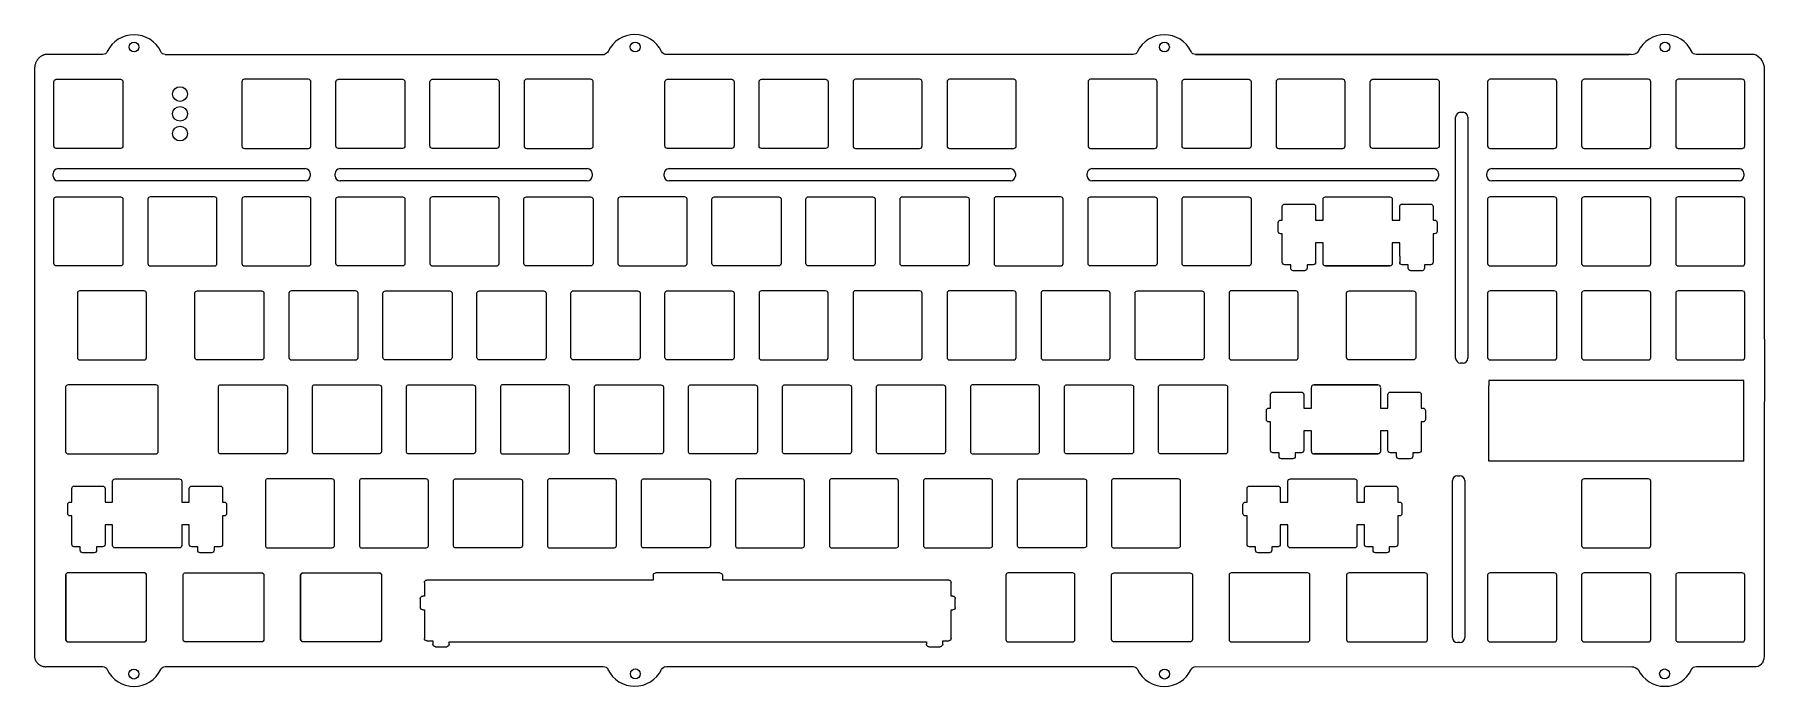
# Model space of a CAD drawing. Header units: millimetres. Extents: x 366 to 716, y 674 to 806.
import ezdxf

# ---------------------------------------------------------------- set-up
doc = ezdxf.new("R2010")
doc.units = ezdxf.units.MM
doc.layers.get('0').update_dxf_attribs({"true_color": 0x000000})
doc.layers.add('5', color=7, linetype='Continuous', true_color=0x000000)

msp = doc.modelspace()

# ---------------------------------------------------------------- linework, layer by layer
at = {"color": 0}
for p, q in [((365.79, 799.39), (365.79, 679.89)), ((379.6, 802.04), (378.87, 802.04)), ((392.25, 802.04), (392.32, 802.04)), ((392.25, 802.04), (414.81, 802.04)), ((414.81, 802.04), (474.29, 802.04)), ((474.29, 802.04), (480.31, 802.04)), ((480.31, 802.04), (481.26, 802.04)), ((480.37, 802.04), (480.37, 802.04)), ((601.02, 802.04), (688.87, 802.04)), ((689.28, 802.04), (601.02, 802.04)), ((689.28, 802.04), (689.68, 802.07)), ((369.69, 783.5), (369.69, 796.5)), ((370.19, 797), (383.19, 797)), ((383.69, 796.5), (383.69, 783.5)), ((407.79, 796.52), (407.79, 783.48)), ((421.29, 797), (408.29, 797)), ((421.79, 783.5), (421.79, 796.5)), ((426.84, 783.49), (426.84, 796.51)), ((427.34, 797), (440.34, 797)), ((440.84, 796.51), (440.84, 783.49)), ((445.89, 783.48), (445.89, 796.52)), ((446.39, 797), (459.39, 797)), ((459.89, 796.5), (459.89, 783.5)), ((464.96, 796.5), (464.96, 783.5)), ((478.46, 797), (465.46, 797)), ((478.94, 783.36), (478.94, 796.64)), ((493.52, 783.48), (493.52, 796.52)), ((494.02, 797), (507.02, 797)), ((507.52, 796.5), (507.52, 783.5)), ((512.57, 783.48), (512.57, 796.52)), ((513.07, 797), (526.07, 797)), ((526.57, 796.51), (526.57, 783.49)), ((531.62, 796.52), (531.62, 783.48)), ((545.12, 797), (532.12, 797)), ((545.62, 783.5), (545.62, 796.5)), ((550.69, 796.5), (550.69, 783.5)), ((564.19, 797), (551.19, 797)), ((564.67, 783.36), (564.67, 796.64)), ((579.24, 796.52), (579.24, 783.48)), ((592.74, 797), (579.74, 797)), ((593.24, 783.5), (593.24, 796.5)), ((598.29, 783.48), (598.29, 796.52)), ((598.79, 797), (611.79, 797)), ((612.29, 796.51), (612.29, 783.49)), ((617.34, 796.52), (617.34, 783.48)), ((630.84, 797), (617.84, 797)), ((631.34, 783.5), (631.34, 796.5)), ((636.41, 783.5), (636.41, 796.5)), ((636.91, 797), (649.91, 797)), ((650.39, 796.64), (650.39, 783.36)), ((383.19, 783), (370.19, 783)), ((408.29, 783), (421.29, 783)), ((440.34, 783), (427.34, 783)), ((459.39, 783), (446.39, 783)), ((465.46, 783), (478.46, 783)), ((507.02, 783), (494.02, 783)), ((526.07, 783), (513.07, 783)), ((532.12, 783), (545.12, 783)), ((551.19, 783), (564.19, 783)), ((579.74, 783), (592.74, 783)), ((611.79, 783), (598.79, 783)), ((617.84, 783), (630.84, 783)), ((649.91, 783), (636.91, 783)), ((369.69, 759.69), (369.69, 772.69)), ((370.19, 773.19), (383.19, 773.19)), ((383.69, 772.69), (383.69, 759.69)), ((388.74, 772.7), (388.74, 759.67)), ((402.24, 773.19), (389.24, 773.19)), ((402.74, 759.69), (402.74, 772.69)), ((407.79, 772.7), (407.79, 759.67)), ((421.29, 773.19), (408.29, 773.19)), ((421.79, 759.69), (421.79, 772.69)), ((426.84, 759.68), (426.84, 772.69)), ((427.34, 773.19), (440.34, 773.19)), ((440.84, 772.7), (440.84, 759.67)), ((445.89, 772.7), (445.89, 759.67)), ((459.39, 773.19), (446.39, 773.19)), ((459.89, 759.69), (459.89, 772.69)), ((464.94, 759.69), (464.94, 772.69)), ((465.44, 773.19), (478.44, 773.19)), ((478.94, 772.69), (478.94, 759.69)), ((483.99, 772.69), (483.99, 759.69)), ((497.49, 773.19), (484.49, 773.19)), ((497.99, 759.69), (497.99, 772.69)), ((503.04, 759.66), (503.04, 772.71)), ((503.54, 773.19), (516.54, 773.19)), ((517.04, 772.69), (517.04, 759.69)), ((522.09, 759.66), (522.09, 772.72)), ((522.59, 773.19), (535.59, 773.19)), ((536.09, 772.69), (536.09, 759.69)), ((541.14, 759.66), (541.14, 772.72)), ((541.64, 773.19), (554.64, 773.19)), ((555.14, 772.69), (555.14, 759.69)), ((560.19, 772.72), (560.19, 759.66)), ((573.69, 773.19), (560.69, 773.19)), ((574.19, 759.69), (574.19, 772.69)), ((579.24, 759.66), (579.24, 772.71)), ((579.74, 773.19), (592.74, 773.19)), ((593.24, 772.69), (593.24, 759.69)), ((598.29, 759.66), (598.29, 772.72)), ((598.79, 773.19), (611.79, 773.19)), ((612.29, 772.69), (612.29, 759.69)), ((619.1, 771.72), (624.84, 771.72)), ((627.37, 773.19), (640.37, 773.19)), ((642.9, 771.72), (648.64, 771.72)), ((617.77, 766.19), (617.77, 767.99)), ((649.97, 767.99), (649.97, 766.19)), ((642.4, 761.15), (642.4, 759.88)), ((383.19, 759.19), (370.19, 759.19)), ((389.24, 759.19), (402.24, 759.19)), ((408.29, 759.19), (421.29, 759.19)), ((440.34, 759.19), (427.34, 759.19)), ((446.39, 759.19), (459.39, 759.19)), ((478.44, 759.19), (465.44, 759.19)), ((484.49, 759.19), (497.49, 759.19)), ((516.54, 759.19), (503.54, 759.19)), ((535.59, 759.19), (522.59, 759.19)), ((554.64, 759.19), (541.64, 759.19)), ((560.69, 759.19), (573.69, 759.19)), ((592.74, 759.19), (579.74, 759.19)), ((611.79, 759.19), (598.79, 759.19)), ((623.12, 758.22), (620.82, 758.22)), ((640.37, 759.19), (627.37, 759.19)), ((640.37, 759.18), (627.37, 759.18)), ((646.92, 758.22), (644.62, 758.22)), ((374.46, 753.64), (374.46, 740.64)), ((387.96, 754.14), (374.96, 754.14)), ((388.46, 740.64), (388.46, 753.64)), ((398.27, 740.62), (398.27, 753.65)), ((398.77, 754.14), (411.77, 754.14)), ((412.27, 753.64), (412.27, 740.64)), ((417.32, 753.65), (417.32, 740.62)), ((430.82, 754.14), (417.82, 754.14)), ((431.32, 740.64), (431.32, 753.64)), ((436.37, 740.63), (436.37, 753.64)), ((436.87, 754.14), (449.87, 754.14)), ((450.37, 753.65), (450.37, 740.62)), ((455.42, 740.62), (455.42, 753.65)), ((455.92, 754.14), (468.92, 754.14)), ((469.42, 753.64), (469.42, 740.64)), ((474.47, 740.61), (474.47, 753.67)), ((474.97, 754.14), (487.97, 754.14)), ((488.47, 753.64), (488.47, 740.64)), ((493.52, 740.61), (493.52, 753.67)), ((494.02, 754.14), (507.02, 754.14)), ((507.52, 753.64), (507.52, 740.64)), ((512.57, 753.66), (512.57, 740.61)), ((526.07, 754.14), (513.07, 754.14)), ((526.57, 740.64), (526.57, 753.64)), ((531.62, 753.67), (531.62, 740.61)), ((545.12, 754.14), (532.12, 754.14)), ((545.62, 740.64), (545.62, 753.64)), ((550.67, 753.67), (550.67, 740.61)), ((564.17, 754.14), (551.17, 754.14)), ((564.67, 740.64), (564.67, 753.64)), ((569.72, 753.67), (569.72, 740.61)), ((583.22, 754.14), (570.22, 754.14)), ((583.72, 740.64), (583.72, 753.64)), ((588.77, 740.61), (588.77, 753.66)), ((589.27, 754.14), (602.27, 754.14)), ((602.77, 753.64), (602.77, 740.64)), ((607.82, 753.67), (607.82, 740.61)), ((621.32, 754.14), (608.32, 754.14)), ((621.82, 740.64), (621.82, 753.64)), ((631.63, 740.64), (631.63, 753.64)), ((632.13, 754.14), (645.13, 754.14)), ((645.63, 753.64), (645.63, 740.64)), ((716.29, 744.33), (716.29, 731.68)), ((374.96, 740.14), (387.96, 740.14)), ((411.77, 740.14), (398.77, 740.14)), ((417.82, 740.14), (430.82, 740.14)), ((449.87, 740.14), (436.87, 740.14)), ((468.92, 740.14), (455.92, 740.14)), ((487.97, 740.14), (474.97, 740.14)), ((507.02, 740.14), (494.02, 740.14)), ((513.07, 740.14), (526.07, 740.14)), ((532.12, 740.14), (545.12, 740.14)), ((551.17, 740.14), (564.17, 740.14)), ((570.22, 740.14), (583.22, 740.14)), ((602.27, 740.14), (589.27, 740.14)), ((608.32, 740.14), (621.32, 740.14)), ((645.13, 740.14), (632.13, 740.14)), ((372.08, 734.59), (372.08, 721.59)), ((390.34, 735.09), (372.58, 735.09)), ((390.84, 721.59), (390.84, 734.59)), ((403.03, 721.45), (403.03, 734.73)), ((403.51, 735.09), (416.51, 735.09)), ((417.01, 734.59), (417.01, 721.59)), ((422.08, 721.45), (422.08, 734.73)), ((422.56, 735.09), (435.56, 735.09)), ((436.06, 734.59), (436.06, 721.59)), ((441.13, 721.45), (441.13, 734.72)), ((441.61, 735.09), (454.61, 735.09)), ((455.11, 734.59), (455.11, 721.59)), ((460.18, 734.73), (460.18, 721.45)), ((473.66, 735.09), (460.66, 735.09)), ((474.16, 721.59), (474.16, 734.59)), ((479.23, 721.45), (479.23, 734.73)), ((479.71, 735.09), (492.71, 735.09)), ((493.21, 734.59), (493.21, 721.59)), ((498.28, 721.45), (498.28, 734.73)), ((498.76, 735.09), (511.76, 735.09)), ((512.26, 734.59), (512.26, 721.59)), ((517.33, 721.45), (517.33, 734.72)), ((517.81, 735.09), (530.81, 735.09)), ((531.31, 734.59), (531.31, 721.59)), ((536.38, 721.45), (536.38, 734.73)), ((536.86, 735.09), (549.86, 735.09)), ((550.36, 734.59), (550.36, 721.59)), ((555.43, 734.73), (555.43, 721.45)), ((568.91, 735.09), (555.91, 735.09)), ((569.41, 721.59), (569.41, 734.59)), ((574.48, 721.45), (574.48, 734.73)), ((574.96, 735.09), (587.96, 735.09)), ((588.46, 734.59), (588.46, 721.59)), ((593.53, 721.45), (593.53, 734.72)), ((594.01, 735.09), (607.01, 735.09)), ((607.51, 734.59), (607.51, 721.59)), ((616.71, 733.61), (622.46, 733.61)), ((637.99, 735.09), (624.99, 735.09)), ((624.99, 735.08), (637.99, 735.08)), ((640.51, 733.61), (646.26, 733.61)), ((615.39, 728.08), (615.39, 729.88)), ((647.59, 729.88), (647.59, 728.08)), ((372.58, 721.09), (390.34, 721.09)), ((416.53, 721.09), (403.49, 721.09)), ((435.58, 721.09), (422.54, 721.09)), ((454.63, 721.09), (441.59, 721.09)), ((460.64, 721.09), (473.68, 721.09)), ((492.73, 721.09), (479.69, 721.09)), ((511.78, 721.09), (498.74, 721.09)), ((530.83, 721.09), (517.79, 721.09)), ((549.88, 721.09), (536.84, 721.09)), ((555.89, 721.09), (568.93, 721.09)), ((587.98, 721.09), (574.94, 721.09)), ((607.03, 721.09), (593.99, 721.09)), ((620.74, 720.11), (618.44, 720.11)), ((637.99, 721.08), (624.99, 721.08)), ((644.54, 720.11), (642.24, 720.11)), ((382.1, 716.04), (395.1, 716.04)), ((412.56, 715.67), (412.56, 702.4)), ((426.04, 716.04), (413.04, 716.04)), ((426.54, 702.54), (426.54, 715.54)), ((431.61, 715.67), (431.61, 702.4)), ((445.09, 716.04), (432.09, 716.04)), ((445.59, 702.54), (445.59, 715.54)), ((450.66, 702.4), (450.66, 715.67)), ((451.14, 716.04), (464.14, 716.04)), ((464.64, 715.54), (464.64, 702.54)), ((469.71, 715.67), (469.71, 702.4)), ((483.19, 716.04), (470.19, 716.04)), ((483.69, 702.54), (483.69, 715.54)), ((488.76, 702.4), (488.76, 715.67)), ((489.24, 716.04), (502.24, 716.04)), ((502.74, 715.54), (502.74, 702.54)), ((507.81, 715.67), (507.81, 702.4)), ((521.29, 716.04), (508.29, 716.04)), ((521.79, 702.54), (521.79, 715.54)), ((526.86, 715.67), (526.86, 702.4)), ((540.34, 716.04), (527.34, 716.04)), ((540.84, 702.54), (540.84, 715.54)), ((545.91, 715.67), (545.91, 702.4)), ((559.39, 716.04), (546.39, 716.04)), ((559.89, 702.54), (559.89, 715.54)), ((564.96, 702.4), (564.96, 715.67)), ((565.44, 716.04), (578.44, 716.04)), ((578.94, 715.54), (578.94, 702.54)), ((584.01, 715.67), (584.01, 702.4)), ((597.49, 716.04), (584.49, 716.04)), ((597.99, 702.54), (597.99, 715.54)), ((620.23, 716.04), (633.23, 716.04)), ((373.83, 714.56), (379.58, 714.56)), ((397.63, 714.56), (403.38, 714.56)), ((611.95, 714.56), (617.7, 714.56)), ((635.75, 714.56), (641.5, 714.56)), ((372.5, 709.03), (372.5, 710.83)), ((404.7, 710.83), (404.7, 709.03)), ((610.63, 709.03), (610.63, 710.83)), ((642.83, 710.83), (642.83, 709.03)), ((377.85, 701.06), (375.55, 701.06)), ((395.1, 702.03), (382.1, 702.03)), ((401.65, 701.06), (399.35, 701.06)), ((413, 702.04), (426.07, 702.04)), ((432.05, 702.04), (445.12, 702.04)), ((464.17, 702.04), (451.1, 702.04)), ((470.15, 702.04), (483.22, 702.04)), ((502.27, 702.04), (489.2, 702.04)), ((508.25, 702.04), (521.32, 702.04)), ((527.3, 702.04), (540.37, 702.04)), ((546.35, 702.04), (559.42, 702.04)), ((578.47, 702.04), (565.4, 702.04)), ((584.45, 702.04), (597.52, 702.04)), ((615.98, 701.06), (613.68, 701.06)), ((633.23, 702.03), (620.23, 702.03)), ((639.78, 701.06), (637.48, 701.06)), ((372.08, 696.49), (372.08, 683.49)), ((372.09, 696.49), (372.09, 683.49)), ((372.1, 696.51), (372.1, 683.51)), ((387.96, 696.99), (372.58, 696.99)), ((387.97, 696.99), (372.59, 696.99)), ((387.98, 697.01), (372.6, 697.01)), ((388.46, 683.49), (388.46, 696.49)), ((388.47, 683.49), (388.47, 696.49)), ((388.48, 683.51), (388.48, 696.51)), ((395.89, 683.35), (395.89, 696.63)), ((395.9, 683.35), (395.9, 696.63)), ((395.91, 683.37), (395.91, 696.65)), ((396.37, 696.99), (411.75, 696.99)), ((396.39, 697.01), (411.77, 697.01)), ((396.39, 696.99), (411.77, 696.99)), ((412.25, 696.49), (412.25, 683.49)), ((412.27, 696.51), (412.27, 683.51)), ((412.27, 696.49), (412.27, 683.49)), ((419.7, 683.49), (419.7, 696.49)), ((419.72, 683.49), (419.72, 696.49)), ((419.73, 683.51), (419.73, 696.51)), ((420.2, 696.99), (435.58, 696.99)), ((420.22, 696.99), (435.6, 696.99)), ((420.23, 697.01), (435.61, 697.01)), ((436.08, 696.49), (436.08, 683.49)), ((436.1, 696.49), (436.1, 683.49)), ((436.11, 696.51), (436.11, 683.51)), ((491.14, 695.52), (445.26, 695.52)), ((504.64, 696.99), (491.64, 696.99)), ((504.64, 696.99), (491.64, 696.99)), ((551.01, 695.52), (505.14, 695.52)), ((562.58, 696.49), (562.58, 683.49)), ((576.07, 696.99), (563.08, 696.99)), ((576.57, 683.49), (576.57, 696.49)), ((584.01, 683.49), (584.01, 696.49)), ((584.51, 696.99), (599.89, 696.99)), ((600.39, 696.49), (600.39, 683.49)), ((607.82, 696.49), (607.82, 683.49)), ((623.7, 696.99), (608.32, 696.99)), ((624.2, 683.49), (624.2, 696.49)), ((631.63, 696.49), (631.63, 683.49)), ((647.51, 696.99), (632.13, 696.99)), ((648.01, 683.49), (648.01, 696.49)), ((443.94, 691.79), (443.94, 689.99)), ((552.34, 689.99), (552.34, 691.79)), ((372.58, 682.99), (387.96, 682.99)), ((372.59, 682.99), (387.97, 682.99)), ((372.6, 683.01), (387.98, 683.01)), ((411.75, 682.99), (396.37, 682.99)), ((411.77, 683.01), (396.39, 683.01)), ((411.77, 682.99), (396.39, 682.99)), ((435.58, 682.99), (420.2, 682.99)), ((435.6, 682.99), (420.22, 682.99)), ((435.61, 683.01), (420.23, 683.01)), ((446.99, 682.02), (449.29, 682.02)), ((546.99, 682.02), (549.29, 682.02)), ((563.08, 682.99), (576.07, 682.99)), ((599.89, 682.99), (584.51, 682.99)), ((608.32, 682.99), (623.7, 682.99)), ((632.13, 682.99), (647.51, 682.99)), ((379.17, 677.97), (379.6, 677.97)), ((392.25, 677.97), (480.36, 677.97)), ((480.36, 677.97), (481.02, 677.97))]:
    msp.add_line(p, q, dxfattribs=at)
at = {"color": 0, "linetype": 'Continuous', "lineweight": 25}
for p, q in [((660.21, 796.5), (660.21, 783.5)), ((673.71, 797), (660.71, 797)), ((674.21, 783.5), (674.21, 796.5)), ((679.26, 796.5), (679.26, 783.5)), ((692.76, 797), (679.76, 797)), ((693.26, 783.5), (693.26, 796.5)), ((698.31, 796.5), (698.31, 783.5)), ((711.81, 797), (698.81, 797)), ((712.31, 783.5), (712.31, 796.5)), ((660.71, 783), (673.71, 783)), ((679.76, 783), (692.76, 783)), ((698.81, 783), (711.81, 783)), ((660.21, 772.69), (660.21, 759.69)), ((673.71, 773.19), (660.71, 773.19)), ((674.21, 759.69), (674.21, 772.69)), ((679.26, 772.69), (679.26, 759.69)), ((692.76, 773.19), (679.76, 773.19)), ((693.26, 759.69), (693.26, 772.69)), ((698.31, 772.69), (698.31, 759.69)), ((711.81, 773.19), (698.81, 773.19)), ((712.31, 759.69), (712.31, 772.69)), ((660.71, 759.19), (673.71, 759.19)), ((679.76, 759.19), (692.76, 759.19)), ((698.81, 759.19), (711.81, 759.19)), ((660.21, 753.64), (660.21, 740.64)), ((673.71, 754.14), (660.71, 754.14)), ((674.21, 740.64), (674.21, 753.64)), ((679.26, 753.64), (679.26, 740.64)), ((692.76, 754.14), (679.76, 754.14)), ((693.26, 740.64), (693.26, 753.64)), ((698.31, 753.64), (698.31, 740.64)), ((711.81, 754.14), (698.81, 754.14)), ((712.31, 740.64), (712.31, 753.64)), ((660.71, 740.14), (673.71, 740.14)), ((679.76, 740.14), (692.76, 740.14)), ((698.81, 740.14), (711.81, 740.14)), ((679.26, 715.54), (679.26, 702.54)), ((692.76, 716.04), (679.76, 716.04)), ((693.26, 702.54), (693.26, 715.54)), ((679.76, 702.04), (692.76, 702.04)), ((660.21, 696.49), (660.21, 683.49)), ((673.71, 696.99), (660.71, 696.99)), ((674.21, 683.49), (674.21, 696.49)), ((679.26, 696.49), (679.26, 683.49)), ((692.76, 696.99), (679.76, 696.99)), ((693.26, 683.49), (693.26, 696.49)), ((698.31, 696.49), (698.31, 683.49)), ((711.81, 696.99), (698.81, 696.99)), ((712.31, 683.49), (712.31, 696.49)), ((660.71, 682.99), (673.71, 682.99)), ((679.76, 682.99), (692.76, 682.99)), ((698.81, 682.99), (711.81, 682.99))]:
    msp.add_line(p, q, dxfattribs=at)
at = {"color": 0, "linetype": 'Continuous'}
for p, q in [((653.72, 777.32), (653.72, 789.32)), ((654.72, 790.32), (655.22, 790.32)), ((656.22, 789.32), (656.22, 777.32)), ((370.53, 778.9), (420.63, 778.9)), ((427.68, 778.9), (477.78, 778.9)), ((494.36, 778.9), (563.51, 778.9)), ((580.08, 778.9), (649.23, 778.9)), ((661.04, 778.9), (711.14, 778.9)), ((369.53, 777.4), (369.53, 777.9)), ((420.63, 776.4), (370.53, 776.4)), ((421.63, 777.9), (421.63, 777.4)), ((426.68, 777.4), (426.68, 777.9)), ((477.78, 776.4), (427.68, 776.4)), ((478.78, 777.9), (478.78, 777.4)), ((493.36, 777.4), (493.36, 777.9)), ((563.51, 776.4), (494.36, 776.4)), ((564.51, 777.9), (564.51, 777.4)), ((579.08, 777.4), (579.08, 777.9)), ((649.23, 776.4), (580.08, 776.4)), ((650.23, 777.9), (650.23, 777.4)), ((653.72, 771.55), (653.72, 777.32)), ((656.22, 777.32), (656.22, 771.55)), ((660.04, 777.4), (660.04, 777.9)), ((711.14, 776.4), (661.04, 776.4)), ((712.14, 777.9), (712.14, 777.4)), ((653.72, 740.5), (653.72, 771.55)), ((656.22, 771.55), (656.22, 740.5)), ((655.22, 739.5), (654.72, 739.5)), ((653.07, 695.85), (653.07, 715.67)), ((654.07, 716.67), (654.57, 716.67)), ((655.57, 715.67), (655.57, 695.85)), ((491.14, 696.49), (491.14, 695.52)), ((505.14, 696.49), (505.14, 695.52)), ((653.07, 683.85), (653.07, 695.85)), ((655.57, 695.85), (655.57, 683.85)), ((654.57, 682.85), (654.07, 682.85))]:
    msp.add_line(p, q, dxfattribs=at)
at = {"color": 7}
for p, q in [((712.15, 735.96), (660.46, 735.96)), ((660.46, 735.96), (660.46, 734.86)), ((660.46, 719.62), (660.46, 734.86)), ((712.15, 719.62), (712.15, 735.96)), ((712.15, 719.62), (660.46, 719.62))]:
    msp.add_line(p, q, dxfattribs=at)
at = {"color": 0}
for points in [[(618.27, 768.49), (618.6, 768.49), (618.6, 771.22)], [(625.34, 771.22), (625.34, 768.49), (626.87, 768.49), (626.87, 772.69)], [(640.87, 772.69), (640.87, 768.49), (642.39, 768.49), (642.39, 771.22)], [(649.14, 771.22), (649.14, 768.49), (649.47, 768.49)], [(618.6, 759.92), (618.6, 765.69), (618.27, 765.69)], [(649.47, 765.69), (649.14, 765.69), (649.14, 759.92)], [(626.87, 759.69), (626.87, 763.89), (625.34, 763.89), (625.34, 759.92)], [(626.87, 759.68), (626.87, 763.88), (625.35, 763.88), (625.35, 761.15)], [(642.4, 761.15), (642.4, 763.88), (640.87, 763.88), (640.87, 759.68)], [(620.32, 758.72), (620.32, 759.42), (619.1, 759.42)], [(624.84, 759.42), (623.62, 759.42), (623.62, 758.72)], [(627.37, 759.19), (640.37, 759.19)], [(644.12, 758.72), (644.12, 759.42), (642.9, 759.42)], [(648.64, 759.42), (647.42, 759.42), (647.42, 758.72)], [(615.89, 730.38), (616.21, 730.38), (616.21, 733.11)], [(622.96, 733.11), (622.96, 730.38), (624.49, 730.38), (624.49, 734.58)], [(638.49, 734.58), (638.49, 730.38), (640.01, 730.38), (640.01, 733.11)], [(646.76, 733.11), (646.76, 730.38), (647.09, 730.38)], [(616.21, 721.81), (616.21, 727.58), (615.89, 727.58)], [(624.49, 721.58), (624.49, 725.78), (622.96, 725.78), (622.96, 721.81)], [(640.01, 721.81), (640.01, 725.78), (638.49, 725.78), (638.49, 721.58)], [(647.09, 727.58), (646.76, 727.58), (646.76, 721.81)], [(617.94, 720.61), (617.94, 721.31), (616.71, 721.31)], [(622.46, 721.31), (621.24, 721.31), (621.24, 720.61)], [(624.99, 721.08), (637.99, 721.08)], [(641.74, 720.61), (641.74, 721.31), (640.51, 721.31)], [(646.26, 721.31), (645.04, 721.31), (645.04, 720.61)], [(380.08, 714.06), (380.08, 711.33), (381.6, 711.33), (381.6, 715.54)], [(395.6, 715.54), (395.6, 711.33), (397.13, 711.33), (397.13, 714.06)], [(618.2, 714.06), (618.2, 711.33), (619.73, 711.33), (619.73, 715.54)], [(633.73, 715.54), (633.73, 711.33), (635.25, 711.33), (635.25, 714.06)], [(373, 711.33), (373.33, 711.33), (373.33, 714.06)], [(403.88, 714.06), (403.88, 711.33), (404.2, 711.33)], [(611.13, 711.33), (611.45, 711.33), (611.45, 714.06)], [(642, 714.06), (642, 711.33), (642.33, 711.33)], [(373.33, 702.76), (373.33, 708.53), (373, 708.53)], [(404.2, 708.53), (403.88, 708.53), (403.88, 702.76)], [(611.45, 702.76), (611.45, 708.53), (611.13, 708.53)], [(642.33, 708.53), (642, 708.53), (642, 702.76)], [(381.6, 702.53), (381.6, 706.73), (380.08, 706.73), (380.08, 702.76)], [(397.13, 702.76), (397.13, 706.73), (395.6, 706.73), (395.6, 702.53)], [(619.73, 702.53), (619.73, 706.73), (618.2, 706.73), (618.2, 702.76)], [(635.25, 702.76), (635.25, 706.73), (633.73, 706.73), (633.73, 702.53)], [(375.05, 701.56), (375.05, 702.26), (373.83, 702.26)], [(379.58, 702.26), (378.35, 702.26), (378.35, 701.56)], [(398.85, 701.56), (398.85, 702.26), (397.63, 702.26)], [(403.38, 702.26), (402.15, 702.26), (402.15, 701.56)], [(613.18, 701.56), (613.18, 702.26), (611.95, 702.26)], [(617.7, 702.26), (616.48, 702.26), (616.48, 701.56)], [(636.98, 701.56), (636.98, 702.26), (635.75, 702.26)], [(641.5, 702.26), (640.28, 702.26), (640.28, 701.56)], [(444.76, 695.02), (444.76, 692.29), (444.44, 692.29)], [(551.84, 692.29), (551.51, 692.29), (551.51, 695.02)], [(444.44, 689.49), (444.76, 689.49), (444.76, 683.72)], [(551.51, 683.72), (551.51, 689.49), (551.84, 689.49)], [(445.26, 683.22), (446.49, 683.22), (446.49, 682.52)], [(449.79, 682.52), (449.79, 682.99)], [(449.79, 682.99), (546.49, 682.99)], [(546.49, 682.99), (546.49, 682.52)], [(549.79, 682.52), (549.79, 683.22), (551.01, 683.22)]]:
    msp.add_lwpolyline(points, dxfattribs=at)
at = {"color": 0, "linetype": 'Continuous'}
for centre in [(395.26, 794.01), (395.26, 790.01), (395.26, 786.01)]:
    msp.add_circle(centre, 1.5, dxfattribs=at)
at = {"color": 0, "extrusion": (0, 0, -1)}
for centre, start, end in [((-370.19, 796.5), 0, 90), ((-383.19, 796.5), 90, 180), ((-427.34, 796.5), 0.8103, 90), ((-440.34, 796.5), 90, 178.3794), ((-446.39, 796.5), 1.8119, 90), ((-459.39, 796.5), 90, 180), ((-494.02, 796.5), 2.6876, 90), ((-507.02, 796.5), 90, 180), ((-513.07, 796.5), 2.1439, 90), ((-526.07, 796.5), 90, 178.3794), ((-598.79, 796.5), 2.1439, 90), ((-611.79, 796.5), 90, 178.3794), ((-636.91, 796.5), 0, 90), ((-649.91, 796.5), 90, 164.0717), ((-370.19, 783.5), 270, 0), ((-383.19, 783.5), 180, 270), ((-427.34, 783.5), 270, 359.1897), ((-440.34, 783.5), 181.6206, 270), ((-446.39, 783.5), 270, 358.1881), ((-459.39, 783.5), 180, 270), ((-494.02, 783.5), 270, 357.3124), ((-507.02, 783.5), 180, 270), ((-513.07, 783.5), 270, 357.8561), ((-526.07, 783.5), 181.6206, 270), ((-598.79, 783.5), 270, 357.8561), ((-611.79, 783.5), 181.6206, 270), ((-636.91, 783.5), 270, 0), ((-649.91, 783.5), 195.9283, 270), ((-370.19, 772.69), 0, 90), ((-383.19, 772.69), 90, 180), ((-427.34, 772.69), 0.8103, 90), ((-440.34, 772.69), 90, 178.3794), ((-465.44, 772.69), 0, 90), ((-478.44, 772.69), 90, 180), ((-503.54, 772.69), 2.6876, 90), ((-516.54, 772.69), 90, 180), ((-522.59, 772.69), 3.1386, 90), ((-535.59, 772.69), 90, 180), ((-541.64, 772.69), 3.1386, 90), ((-554.64, 772.69), 90, 180), ((-579.74, 772.69), 2.6876, 90), ((-592.74, 772.69), 90, 180), ((-598.79, 772.69), 3.1386, 90), ((-611.79, 772.69), 90, 180), ((-619.1, 771.22), 0, 90), ((-624.84, 771.22), 90, 180), ((-627.37, 772.69), 0, 90), ((-640.37, 772.69), 90, 180), ((-642.9, 771.22), 0, 90), ((-648.64, 771.22), 90, 180), ((-618.27, 767.99), 0, 90), ((-649.47, 767.99), 90, 180), ((-618.27, 766.19), 270, 0), ((-649.47, 766.19), 180, 270), ((-370.19, 759.69), 270, 0), ((-383.19, 759.69), 180, 270), ((-427.34, 759.69), 270, 359.1897), ((-440.34, 759.69), 181.6206, 270), ((-465.44, 759.69), 270, 0), ((-478.44, 759.69), 180, 270), ((-503.54, 759.69), 270, 357.3124), ((-516.54, 759.69), 180, 270), ((-522.59, 759.69), 270, 356.8614), ((-535.59, 759.69), 180, 270), ((-541.64, 759.69), 270, 356.8614), ((-554.64, 759.69), 180, 270), ((-579.74, 759.69), 270, 357.3124), ((-592.74, 759.69), 180, 270), ((-598.79, 759.69), 270, 356.8614), ((-611.79, 759.69), 180, 270), ((-619.1, 759.92), 270, 0), ((-620.82, 758.72), 270, 0), ((-623.12, 758.72), 180, 270), ((-624.84, 759.92), 180, 270), ((-627.37, 759.68), 270, 0), ((-640.37, 759.68), 180, 270), ((-642.9, 759.92), 270, 0), ((-644.62, 758.72), 270, 0), ((-646.92, 758.72), 180, 270), ((-648.64, 759.92), 180, 270), ((-398.77, 753.64), 1.8119, 90), ((-411.77, 753.64), 90, 180), ((-436.87, 753.64), 0.8103, 90), ((-449.87, 753.64), 90, 178.3794), ((-455.92, 753.64), 1.8119, 90), ((-468.92, 753.64), 90, 180), ((-474.97, 753.64), 3.1386, 90), ((-487.97, 753.64), 90, 180), ((-494.02, 753.64), 3.1386, 90), ((-507.02, 753.64), 90, 180), ((-589.27, 753.64), 2.6876, 90), ((-602.27, 753.64), 90, 180), ((-632.13, 753.64), 0, 90), ((-645.13, 753.64), 90, 180), ((-398.77, 740.64), 270, 358.1881), ((-411.77, 740.64), 180, 270), ((-436.87, 740.64), 270, 359.1897), ((-449.87, 740.64), 181.6206, 270), ((-455.92, 740.64), 270, 358.1881), ((-468.92, 740.64), 180, 270), ((-474.97, 740.64), 270, 356.8614), ((-487.97, 740.64), 180, 270), ((-494.02, 740.64), 270, 356.8614), ((-507.02, 740.64), 180, 270), ((-589.27, 740.64), 270, 357.3124), ((-602.27, 740.64), 180, 270), ((-632.13, 740.64), 270, 0), ((-645.13, 740.64), 180, 270), ((-403.51, 734.59), 16.0323, 90), ((-416.51, 734.59), 90, 180), ((-422.56, 734.59), 16.0323, 90), ((-435.56, 734.59), 90, 180), ((-441.61, 734.59), 15.9491, 90), ((-454.61, 734.59), 90, 180), ((-479.71, 734.59), 16.0323, 90), ((-492.71, 734.59), 90, 180), ((-498.76, 734.59), 16.0323, 90), ((-511.76, 734.59), 90, 180), ((-517.81, 734.59), 15.9491, 90), ((-530.81, 734.59), 90, 180), ((-536.86, 734.59), 16.0323, 90), ((-549.86, 734.59), 90, 180), ((-574.96, 734.59), 16.0323, 90), ((-587.96, 734.59), 90, 180), ((-594.01, 734.59), 15.9491, 90), ((-607.01, 734.59), 90, 180), ((-616.71, 733.11), 0, 90), ((-622.46, 733.11), 90, 180), ((-640.51, 733.11), 0, 90), ((-646.26, 733.11), 90, 180), ((-615.89, 729.88), 0, 90), ((-647.09, 729.88), 90, 180), ((-615.89, 728.08), 270, 0), ((-647.09, 728.08), 180, 270), ((-403.51, 721.59), 272.2919, 343.9677), ((-416.51, 721.59), 180, 267.7081), ((-422.56, 721.59), 272.2919, 343.9677), ((-435.56, 721.59), 180, 267.7081), ((-441.61, 721.59), 272.2919, 344.0509), ((-454.61, 721.59), 180, 267.7081), ((-479.71, 721.59), 272.2919, 343.9677), ((-492.71, 721.59), 180, 267.7081), ((-498.76, 721.59), 272.2919, 343.9677), ((-511.76, 721.59), 180, 267.7081), ((-517.81, 721.59), 272.2919, 344.0509), ((-530.81, 721.59), 180, 267.7081), ((-536.86, 721.59), 272.2919, 343.9677), ((-549.86, 721.59), 180, 267.7081), ((-574.96, 721.59), 272.2919, 343.9677), ((-587.96, 721.59), 180, 267.7081), ((-594.01, 721.59), 272.2919, 344.0509), ((-607.01, 721.59), 180, 267.7081), ((-616.71, 721.81), 270, 0), ((-618.44, 720.61), 270, 0), ((-620.74, 720.61), 180, 270), ((-622.46, 721.81), 180, 270), ((-637.99, 721.58), 180, 270), ((-640.51, 721.81), 270, 0), ((-642.24, 720.61), 270, 0), ((-644.54, 720.61), 180, 270), ((-646.26, 721.81), 180, 270), ((-382.1, 715.54), 0, 90), ((-395.1, 715.54), 90, 180), ((-451.14, 715.54), 15.9491, 90), ((-464.14, 715.54), 90, 180), ((-489.24, 715.54), 16.0323, 90), ((-502.24, 715.54), 90, 180), ((-565.44, 715.54), 16.0323, 90), ((-578.44, 715.54), 90, 180), ((-620.23, 715.54), 0, 90), ((-633.23, 715.54), 90, 180), ((-373.83, 714.06), 0, 90), ((-379.58, 714.06), 90, 180), ((-397.63, 714.06), 0, 90), ((-403.38, 714.06), 90, 180), ((-611.95, 714.06), 0, 90), ((-617.7, 714.06), 90, 180), ((-635.75, 714.06), 0, 90), ((-641.5, 714.06), 90, 180), ((-373, 710.83), 0, 90), ((-373, 709.03), 270, 0), ((-404.2, 710.83), 90, 180), ((-404.2, 709.03), 180, 270), ((-611.13, 710.83), 0, 90), ((-611.13, 709.03), 270, 0), ((-642.33, 710.83), 90, 180), ((-642.33, 709.03), 180, 270), ((-373.83, 702.76), 270, 0), ((-375.55, 701.56), 270, 0), ((-377.85, 701.56), 180, 270), ((-379.58, 702.76), 180, 270), ((-382.1, 702.53), 270, 0), ((-395.1, 702.53), 180, 270), ((-397.63, 702.76), 270, 0), ((-399.35, 701.56), 270, 0), ((-401.65, 701.56), 180, 270), ((-403.38, 702.76), 180, 270), ((-451.14, 702.54), 274.2886, 344.0509), ((-464.14, 702.54), 180, 265.7114), ((-489.24, 702.54), 274.2886, 343.9677), ((-502.24, 702.54), 180, 265.7114), ((-565.44, 702.54), 274.2886, 343.9677), ((-578.44, 702.54), 180, 265.7114), ((-611.95, 702.76), 270, 0), ((-613.68, 701.56), 270, 0), ((-615.98, 701.56), 180, 270), ((-617.7, 702.76), 180, 270), ((-620.23, 702.53), 270, 0), ((-633.23, 702.53), 180, 270), ((-635.75, 702.76), 270, 0), ((-637.48, 701.56), 270, 0), ((-639.78, 701.56), 180, 270), ((-641.5, 702.76), 180, 270), ((-396.37, 696.49), 16.1357, 90), ((-396.39, 696.49), 16.1357, 90), ((-396.39, 696.51), 16.1357, 90), ((-411.75, 696.49), 90, 180), ((-411.77, 696.51), 90, 180), ((-411.77, 696.49), 90, 180), ((-420.2, 696.49), 0, 90), ((-420.22, 696.49), 0, 90), ((-420.23, 696.51), 0, 90), ((-435.58, 696.49), 90, 180), ((-435.6, 696.49), 90, 180), ((-435.61, 696.51), 90, 180), ((-445.26, 695.02), 360, 90), ((-491.64, 696.49), 0, 90), ((-504.64, 696.49), 90, 180), ((-551.01, 695.02), 90, 180), ((-584.51, 696.49), 360, 90), ((-599.89, 696.49), 90, 180), ((-444.44, 691.79), 0, 90), ((-551.84, 691.79), 90, 180), ((-444.44, 689.99), 270, 0), ((-551.84, 689.99), 180, 270), ((-411.75, 683.49), 180, 270), ((-411.77, 683.51), 180, 270), ((-411.77, 683.49), 180, 270), ((-420.2, 683.49), 270, 0), ((-420.22, 683.49), 270, 0), ((-420.23, 683.51), 270, 0), ((-435.58, 683.49), 180, 270), ((-435.6, 683.49), 180, 270), ((-435.61, 683.51), 180, 270), ((-445.26, 683.72), 270, 0), ((-551.01, 683.72), 180, 270), ((-584.51, 683.49), 270, 0), ((-599.89, 683.49), 180, 270), ((-396.37, 683.49), 270, 343.8643), ((-396.39, 683.49), 270, 343.8643), ((-396.39, 683.51), 270, 343.8643), ((-446.99, 682.52), 270, 0), ((-449.29, 682.52), 180, 270), ((-546.99, 682.52), 270, 0), ((-549.29, 682.52), 180, 270)]:
    msp.add_arc(centre, 0.5, start, end, dxfattribs=at)
at = {"color": 0}
for centre, start, end in [((408.29, 796.5), 90, 178.1881), ((421.29, 796.5), 0, 90), ((465.46, 796.5), 90, 180), ((478.46, 796.5), 15.9283, 90), ((532.12, 796.5), 90, 177.3124), ((545.12, 796.5), 0, 90), ((551.19, 796.5), 90, 180), ((564.19, 796.5), 15.9283, 90), ((579.74, 796.5), 90, 177.3123), ((592.74, 796.5), 360, 90), ((617.84, 796.5), 90, 177.3123), ((630.84, 796.5), 0, 90), ((408.29, 783.5), 181.8119, 270), ((421.29, 783.5), 270, 360), ((465.46, 783.5), 180, 270), ((478.46, 783.5), 270, 344.0717), ((532.12, 783.5), 182.6876, 270), ((545.12, 783.5), 270, 0), ((551.19, 783.5), 180, 270), ((564.19, 783.5), 270, 344.0717), ((579.74, 783.5), 182.6877, 270), ((592.74, 783.5), 270, 0), ((617.84, 783.5), 182.6877, 270), ((630.84, 783.5), 270, 0), ((389.24, 772.69), 90, 178.1881), ((402.24, 772.69), 0, 90), ((408.29, 772.69), 90, 178.1881), ((421.29, 772.69), 0, 90), ((446.39, 772.69), 90, 178.1881), ((459.39, 772.69), 0, 90), ((484.49, 772.69), 90, 180), ((497.49, 772.69), 0, 90), ((560.69, 772.69), 90, 176.8614), ((573.69, 772.69), 0, 90), ((389.24, 759.69), 181.8119, 270), ((402.24, 759.69), 270, 0), ((408.29, 759.69), 181.8119, 270), ((421.29, 759.69), 270, 360), ((446.39, 759.69), 181.8119, 270), ((459.39, 759.69), 270, 360), ((484.49, 759.69), 180, 270), ((497.49, 759.69), 270, 360), ((560.69, 759.69), 183.1386, 270), ((573.69, 759.69), 270, 360), ((374.96, 753.64), 90, 180), ((387.96, 753.64), 0, 90), ((417.82, 753.64), 90, 178.1881), ((430.82, 753.64), 0, 90), ((513.07, 753.64), 90, 177.3124), ((526.07, 753.64), 0, 90), ((532.12, 753.64), 90, 176.8614), ((545.12, 753.64), 0, 90), ((551.17, 753.64), 90, 176.8614), ((564.17, 753.64), 360, 90), ((570.22, 753.64), 90, 176.8614), ((583.22, 753.64), 0, 90), ((608.32, 753.64), 90, 176.8614), ((621.32, 753.64), 0, 90), ((374.96, 740.64), 180, 270), ((387.96, 740.64), 270, 0), ((417.82, 740.64), 181.8119, 270), ((430.82, 740.64), 270, 0), ((513.07, 740.64), 182.6876, 270), ((526.07, 740.64), 270, 0), ((532.12, 740.64), 183.1386, 270), ((545.12, 740.64), 270, 0), ((551.17, 740.64), 183.1386, 270), ((564.17, 740.64), 270, 0), ((570.22, 740.64), 183.1386, 270), ((583.22, 740.64), 270, 0), ((608.32, 740.64), 183.1386, 270), ((621.32, 740.64), 270, 0), ((372.58, 734.59), 90, 180), ((390.34, 734.59), 0, 90), ((460.66, 734.59), 90, 163.9677), ((473.66, 734.59), 0, 90), ((555.91, 734.59), 90, 163.9677), ((568.91, 734.59), 360, 90), ((624.99, 734.59), 90, 180), ((637.99, 734.59), 0, 90), ((372.58, 721.59), 180, 270), ((390.34, 721.59), 270, 0), ((460.66, 721.59), 196.0323, 267.7081), ((473.66, 721.59), 272.2919, 0), ((555.91, 721.59), 196.0323, 267.7081), ((568.91, 721.59), 272.2919, 0), ((624.99, 721.58), 180, 270), ((413.04, 715.54), 90, 163.9677), ((426.04, 715.54), 0, 90), ((432.09, 715.54), 90, 163.9677), ((445.09, 715.54), 360, 90), ((470.19, 715.54), 90, 164.0509), ((483.19, 715.54), 0, 90), ((508.29, 715.54), 90, 163.9677), ((521.29, 715.54), 0, 90), ((527.34, 715.54), 90, 164.0509), ((540.34, 715.54), 360, 90), ((546.39, 715.54), 90, 163.9677), ((559.39, 715.54), 0, 90), ((584.49, 715.54), 90, 163.9677), ((597.49, 715.54), 0, 90), ((413.04, 702.54), 196.0323, 265.7114), ((426.04, 702.54), 274.2886, 0), ((432.09, 702.54), 196.0323, 265.7114), ((445.09, 702.54), 274.2886, 360), ((470.19, 702.54), 195.9491, 265.7114), ((483.19, 702.54), 274.2886, 0), ((508.29, 702.54), 196.0323, 265.7114), ((521.29, 702.54), 274.2886, 0), ((527.34, 702.54), 195.9491, 265.7114), ((540.34, 702.54), 274.2886, 0), ((546.39, 702.54), 196.0323, 265.7114), ((559.39, 702.54), 274.2886, 0), ((584.49, 702.54), 196.0323, 265.7114), ((597.49, 702.54), 274.2886, 0), ((372.58, 696.49), 90, 180), ((372.59, 696.49), 90, 180), ((372.6, 696.51), 90, 180), ((387.96, 696.49), 0, 90), ((387.97, 696.49), 0, 90), ((387.98, 696.51), 0, 90), ((563.08, 696.49), 90, 180), ((576.07, 696.49), 0, 90), ((608.32, 696.49), 90, 180), ((623.7, 696.49), 0, 90), ((632.13, 696.49), 90, 180), ((647.51, 696.49), 0, 90), ((372.58, 683.49), 180, 270), ((372.59, 683.49), 180, 270), ((372.6, 683.51), 180, 270), ((387.96, 683.49), 270, 360), ((387.97, 683.49), 270, 360), ((387.98, 683.51), 270, 360), ((563.08, 683.49), 180, 270), ((576.07, 683.49), 270, 0), ((608.32, 683.49), 180, 270), ((623.7, 683.49), 270, 0), ((632.13, 683.49), 180, 270), ((647.51, 683.49), 270, 0)]:
    msp.add_arc(centre, 0.5, start, end, dxfattribs=at)
at = {"color": 0, "linetype": 'Continuous', "lineweight": 25}
for centre, start, end in [((660.71, 796.5), 90, 180), ((673.71, 796.5), 0, 90), ((679.76, 796.5), 90, 180), ((692.76, 796.5), 0, 90), ((698.81, 796.5), 90, 180), ((711.81, 796.5), 0, 90), ((660.71, 783.5), 180, 270), ((673.71, 783.5), 270, 0), ((679.76, 783.5), 180, 270), ((692.76, 783.5), 270, 0), ((698.81, 783.5), 180, 270), ((711.81, 783.5), 270, 0), ((660.71, 772.69), 90, 180), ((673.71, 772.69), 0, 90), ((679.76, 772.69), 90, 180), ((692.76, 772.69), 0, 90), ((698.81, 772.69), 90, 180), ((711.81, 772.69), 0, 90), ((660.71, 759.69), 180, 270), ((673.71, 759.69), 270, 0), ((679.76, 759.69), 180, 270), ((692.76, 759.69), 270, 0), ((698.81, 759.69), 180, 270), ((711.81, 759.69), 270, 0), ((660.71, 753.64), 90, 180), ((673.71, 753.64), 0, 90), ((679.76, 753.64), 90, 180), ((692.76, 753.64), 0, 90), ((698.81, 753.64), 90, 180), ((711.81, 753.64), 0, 90), ((660.71, 740.64), 180, 270), ((673.71, 740.64), 270, 0), ((679.76, 740.64), 180, 270), ((692.76, 740.64), 270, 0), ((698.81, 740.64), 180, 270), ((711.81, 740.64), 270, 0), ((679.76, 715.54), 90, 180), ((692.76, 715.54), 0, 90), ((679.76, 702.54), 180, 270), ((692.76, 702.54), 270, 0), ((660.71, 696.49), 90, 180), ((673.71, 696.49), 0, 90), ((679.76, 696.49), 90, 180), ((692.76, 696.49), 0, 90), ((698.81, 696.49), 90, 180), ((711.81, 696.49), 0, 90), ((660.71, 683.49), 180, 270), ((673.71, 683.49), 270, 0), ((679.76, 683.49), 180, 270), ((692.76, 683.49), 270, 0), ((698.81, 683.49), 180, 270), ((711.81, 683.49), 270, 0)]:
    msp.add_arc(centre, 0.5, start, end, dxfattribs=at)
at = {"color": 0, "linetype": 'Continuous'}
for centre, start, end in [((654.72, 789.32), 90, 180), ((655.22, 789.32), 0, 90), ((370.53, 777.9), 90, 180), ((420.63, 777.9), 0, 90), ((427.68, 777.9), 90, 180), ((477.78, 777.9), 0, 90), ((494.36, 777.9), 90, 180), ((563.51, 777.9), 0, 90), ((580.08, 777.9), 90, 180), ((649.23, 777.9), 0, 90), ((661.04, 777.9), 90, 180), ((711.14, 777.9), 0, 90), ((370.53, 777.4), 180, 270), ((420.63, 777.4), 270, 0), ((427.68, 777.4), 180, 270), ((477.78, 777.4), 270, 0), ((494.36, 777.4), 180, 270), ((563.51, 777.4), 270, 0), ((580.08, 777.4), 180, 270), ((649.23, 777.4), 270, 0), ((661.04, 777.4), 180, 270), ((711.14, 777.4), 270, 0), ((654.72, 740.5), 180, 270), ((655.22, 740.5), 270, 0), ((654.07, 715.67), 90, 180), ((654.57, 715.67), 0, 90), ((654.07, 683.85), 180, 270), ((654.57, 683.85), 270, 0)]:
    msp.add_arc(centre, 1, start, end, dxfattribs=at)
at = {"layer": '5', "color": 0}
for p, q in [((378.87, 802.04), (368.19, 802.04)), ((588.37, 802.04), (493.91, 802.04)), ((714.19, 802.04), (702.52, 802.04)), ((716.29, 744.33), (716.29, 799.5)), ((716.29, 680), (716.29, 731.68)), ((368.19, 677.97), (379.17, 677.97)), ((493.9, 677.97), (588.36, 677.97)), ((601.01, 677.97), (689.4, 677.96)), ((702.51, 677.97), (714.19, 677.97))]:
    msp.add_line(p, q, dxfattribs=at)
for centre in [(385.93, 803.54), (487.48, 803.56), (594.72, 803.54), (696.14, 803.56), (385.9, 676.47), (487.5, 676.51), (594.74, 676.47), (696.06, 676.5)]:
    msp.add_circle(centre, 1, dxfattribs=at)
for centre, radius, start, end in [((385.93, 800.04), 6, 25.3769, 154.6231), ((487.4, 800.07), 6, 25.3769, 154.6231), ((594.69, 800.04), 6, 25.3769, 154.6231), ((696.13, 800.06), 6, 25.3769, 154.6231), ((713.24, 799.12), 3.07, 7.1477, 71.8976), ((714.3, 679.95), 1.98, 266.6333, 1.5891), ((385.92, 679.97), 6, 205.3769, 334.6231), ((487.39, 680), 6, 205.3769, 334.6231), ((594.69, 679.97), 6, 205.3769, 334.6231), ((696.12, 679.99), 6, 205.3769, 334.6231)]:
    msp.add_arc(centre, radius, start, end, dxfattribs=at)
at = {"layer": '5', "color": 0, "extrusion": (0, 0, -1)}
for centre, radius, start, end in [((-379.6, 803.04), 1, 205.3769, 270), ((-392.25, 803.04), 1, 270, 334.6231), ((-480.84, 803.28), 1.3, 209.2125, 251.3043), ((-493.8, 803.14), 1.1, 264.6282, 333.0774), ((-588.37, 803.04), 1, 205.3769, 270), ((-601.02, 803.04), 1, 270, 334.6231), ((-689.61, 803.4), 1.34, 215.2283, 267.0736), ((-702.49, 803.09), 1.05, 268.667, 334.2575), ((-379.6, 676.97), 1, 90, 154.6231), ((-392.25, 676.97), 1, 25.3769, 90), ((-481.12, 677.05), 0.93, 83.5512, 155.8737), ((-493.7, 677.01), 0.978, 25.0103, 101.8049), ((-588.36, 676.97), 1, 90, 154.6231), ((-601.01, 676.97), 1, 25.3769, 90), ((-689.22, 675.69), 2.28, 94.6249, 130.6411), ((-702.41, 677.03), 0.949, 24.4753, 96.424)]:
    msp.add_arc(centre, radius, start, end, dxfattribs=at)
at = {"layer": '5', "color": 0}
for points in [[(368.19, 802.04), (365.98, 801.94), (365.79, 799.39)], [(365.79, 679.89), (365.98, 677.86), (368.19, 677.97)]]:
    msp.add_rational_spline(points, [1, 0.707106781187, 1], degree=2, dxfattribs=at)

doc.saveas('drawing.dxf')
